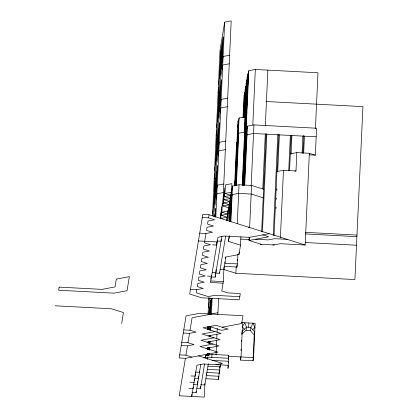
<?xml version="1.0" encoding="UTF-8"?>
<svg xmlns="http://www.w3.org/2000/svg" width="418" height="418" viewBox="0 0 418 418"><rect width="100%" height="100%" fill="white"/><g stroke="black" fill="none" stroke-linecap="round" stroke-linejoin="round"><path stroke-width="0.63" d="M207.558 349.307L207.563 348.225M208.587 343.063L208.592 341.981M209.617 336.824L209.622 335.738M230.888 206.743L231.18 200.306L230.705 209.408M231.217 206.288L231.52 198.221L230.517 221.733M191.867 394.127L191.763 396.436L196.904 365.227L203.425 364L228.484 365.322L228.667 361.277L211.963 360.394M193.126 386.901L193.048 388.635L188.868 388.416M194.156 380.657L194.208 379.502M195.211 373.838L195.107 376.153L190.927 375.934M191.946 392.392L196.12 392.612L196.173 391.457M197.458 383.656L197.406 384.811L193.231 384.591M197.51 382.496L197.562 381.341M198.54 376.257L198.435 378.567L194.856 378.379M199.517 371.168L199.464 372.328L195.29 372.104M196.899 388.599L200.478 388.787L200.583 386.472M205.358 357.923L205.463 355.613L211.989 354.38L228.693 355.263L228.505 359.313L228.677 358.273L207.798 357.165L203.65 357.949M204.898 383.667L204.287 397.1L179.233 395.778L185.404 358.325L218.013 352.175L199.992 346.501L213.034 344.045M206.163 355.812L206.22 354.516M207.349 329.739L207.495 326.5M208.054 314.19L208.796 297.835M212.522 215.751L220.04 50.217L224.67 22.128L231.191 20.9L222.898 203.576M206.92 355.546L207.009 353.612M208.112 329.368L208.227 326.792M208.812 313.918L209.502 306.932L209.178 314.012M213.666 207.056L214.831 181.307L215.348 178.188L214.178 203.937M215.615 164.138L216.78 138.389L217.297 135.27L216.127 161.019M217.564 121.225L218.729 95.476L219.246 92.352L218.076 118.106M219.513 78.307L220.678 52.558L221.195 49.439L220.025 75.188M206.471 373.655L206.382 375.599L218.912 376.263L219.058 373.044M207.291 355.645L207.385 353.576M207.579 349.234L207.647 347.745M208.477 329.462L208.592 326.892M210.876 279.229L210.954 277.495M207.657 355.739L207.751 353.691M207.95 349.302L208.039 347.374M208.995 326.343L208.848 329.562L209.361 326.442M209.549 314.111L210.014 303.813L210.531 300.694L209.914 314.211M214.695 200.812L215.86 175.064L216.378 171.944L215.207 197.693M216.639 157.899L217.809 132.151L218.327 129.026L217.156 154.775M218.588 114.981L219.758 89.233L220.276 86.113L219.105 111.862M220.537 72.068L221.707 46.32L222.224 43.195L221.054 68.944M207.694 359.48L207.798 357.165M208.028 355.755L208.117 353.811M208.321 349.401L208.41 347.332M208.608 342.995L208.676 341.501M211.618 275.128L211.565 276.282L207.391 276.063M214.34 216.79L214.429 214.857L214.12 216.733M208.425 355.295L208.488 353.926M208.686 349.5L208.781 347.452M208.979 343.063L209.042 341.621M209.282 336.438L209.34 335.142M210.285 314.31L211.017 298.217M214.706 216.89L215.458 208.619L215.077 216.989M215.719 194.574L216.89 168.825L217.407 165.7L216.237 191.449M217.668 151.656L218.839 125.907L219.356 122.787L218.186 148.536M219.617 108.743L220.788 82.989L221.305 79.869L220.134 105.618M221.566 65.825L222.737 40.076L223.254 36.956L222.083 62.705M208.791 355.389L208.88 353.398M209.052 349.594L209.146 347.567M209.324 343.68L209.439 341.088M209.637 336.751L209.705 335.262M209.94 330.079L209.998 328.783M210.651 314.404L211.383 298.311M209.559 354.929L209.617 353.633M209.763 350.394L209.883 347.802M210.087 343.272L210.176 341.328M210.379 336.793L210.442 335.497M210.677 330.314L210.855 326.427M212.125 298.41L211.419 313.96L217.94 312.727M215.819 217.114L224.67 22.128M211.576 276.946L215.155 277.139L215.26 274.825M216.843 242.184L216.712 245.073L212.537 244.854M211.827 357.85L211.989 354.38M216.059 269.568L215.928 272.458L212.349 272.264M220.469 218.494L220.72 212.976M221.237 209.852L220.845 218.436L227.366 217.208L227.533 213.53M227.366 217.208L221.357 215.317L221.749 206.732M228.076 209.794L227.883 214.089L221.874 212.198L222.261 203.613L223.447 203.388M215.338 273.09L219.513 273.315L219.565 272.155M221.148 239.514L221.07 241.249L216.895 241.024M216.022 354.997L216.404 346.574M216.461 345.278L216.696 340.095M216.754 338.799L216.963 334.269M217.052 332.326L217.224 328.438M217.856 314.566L218.588 298.478M229.048 204.778L228.907 207.845L222.904 205.954L223.29 197.369M229.592 201.048L229.425 204.726L223.416 202.834L223.808 194.25M230.161 196.7L229.937 201.601L223.933 199.71L224.32 191.13M230.621 194.804L230.454 198.482L224.445 196.591L224.837 188.006M224.962 193.471L225.349 184.887L231.87 183.659L231.483 192.238L224.962 193.471L230.966 195.363L231.107 192.296M205.87 378.718L218.395 379.382L218.541 376.163M290.296 153.834L296.817 152.607L309.346 153.27L305.177 245.026L209.068 214.763L202.808 214.429L189.688 294.016L201.701 297.799L239.284 299.784L240.313 293.54L227.784 292.882L221.78 290.985L223.322 281.627L223.991 266.893M206.9 372.48L219.424 373.138L219.513 371.21M219.659 367.992L219.716 366.701M219.424 373.138L220.114 366.158M224.962 261.955L224.905 263.246L237.429 263.91L237.868 254.249M226.99 217.266L226.854 220.328L232.512 186L239.033 184.772L251.558 185.43L263.575 189.213M207.929 366.236L220.453 366.899L220.542 364.966M225.506 258.183L225.563 256.887M227.591 212.302L227.643 211.08M228.562 207.286L228.395 210.965L221.874 212.198M265.832 101.49L362.944 106.627L354.903 279.558L235.888 273.267L223.876 269.485L225.934 257.002L238.976 254.546L240.517 245.183L228.505 241.4L228.62 238.809M229.414 221.315L230.062 207.067M229.017 238.276L229.106 236.332M229.785 221.435L230.579 203.942M230.146 221.639L230.898 205.118M231.154 203.556L231.347 199.261M230.888 221.791L232.512 186M234.592 186.062L236.567 142.538L237.246 142.413M234.968 184.019L235.115 180.775M235.407 174.275L235.553 171.03M235.82 165.183L235.966 161.933M236.233 156.086L236.384 152.842M236.645 146.995L236.708 145.694M234.989 185.493L237.915 121.068L238.594 120.938L237.884 136.555M235.418 182.687L235.538 180.09M235.83 173.59L235.951 170.993M236.243 164.499L236.389 161.249M236.656 155.402L236.807 152.152M237.069 146.31L237.22 143.06M237.481 136.879L237.68 132.449M237.91 127.385L238.056 124.219M235.355 185.665L237.596 136.294L238.276 136.169M237.863 136.231L238.009 132.976M238.067 131.675L238.542 121.262L237.915 121.068M235.846 181.459L236.024 177.556M236.259 172.347L236.436 168.444M236.677 163.239L236.849 159.331M237.09 154.127L237.267 150.224M237.502 145.015L237.68 141.112M236.034 185.54L239.08 117.98L245.011 116.862M228.113 365.248L227.967 368.446L228.484 365.322M228.432 358.221L228.693 355.263M236.405 185.179L238.762 133.211L244.692 132.093M228.677 358.273L228.494 362.317L228.667 361.277M237.262 223.797L239.033 184.772M235.888 273.267L236.18 266.794M243.041 117.787L244.044 95.617L244.723 95.492L244.608 98.099M243.333 117.557L243.48 114.318M243.772 107.839L243.893 105.252M243.433 117.275L244.561 92.498L245.241 92.368M224.388 266.365L236.917 267.029L237.006 265.096M237.21 260.592L237.267 259.301M243.778 116.356L243.898 113.748M244.19 107.227L244.311 104.62M243.809 117.228L245.073 89.374L245.7 89.572M244.175 115.843L244.321 112.583M244.619 106.062L244.739 103.455M245.032 96.934L245.152 94.327M244.185 117.16L245.591 86.254M244.608 114.506L244.723 111.919M245.021 105.441L245.167 102.201M245.46 95.727L245.58 93.136M244.556 117.259L246.103 83.135L246.782 83.004L246.693 84.938M244.237 132.475L246.62 80.01L247.299 79.885M238.976 254.546L239.091 251.955M245.465 111.982L245.585 109.406M245.878 102.969L245.993 100.393M246.286 93.951L246.401 91.375M242.215 185.137L247.132 76.891L247.811 76.766M245.032 129.758L245.152 127.166M245.444 120.692L245.565 118.101M245.857 111.622L246.003 108.382M246.296 101.908L246.416 99.317M246.709 92.838L246.829 90.246M247.122 83.772L247.237 81.181M242.586 185.279L247.649 73.772L248.329 73.641L243.266 185.148M242.926 184.359L243.135 179.792M243.339 175.226L243.548 170.664M243.783 165.444L243.96 161.536M244.201 156.316L244.368 152.136M244.614 147.188L244.791 143.275M245.026 138.06L245.204 134.147M245.444 128.932L245.622 125.019M245.857 119.799L246.035 115.891M246.27 110.671L246.479 106.109M246.688 101.543L246.892 96.976M247.101 92.415L247.31 87.848M247.513 83.287L247.722 78.72M243.208 185.472L243.448 180.257M243.506 178.951L246.792 106.574M246.85 105.268L247.205 97.441M247.268 96.14L247.623 88.313M247.681 87.012L248.271 73.97M240.517 245.183L240.899 236.76M243.6 185.545L248.814 70.684L255.335 69.456L317.978 72.769L315.444 128.514M244.363 185.132L246.897 129.267L247.414 126.142L253.935 124.914L316.578 128.227L315.35 155.162L309.168 154.832M244.729 185.247L247.414 126.142M241.322 322.565L255.137 323.297L253.574 357.63L253.062 360.75L240.533 360.091L240.679 356.873M240.972 350.436L241.029 349.145M241.379 341.422L241.437 340.132M242.607 322.633L241.045 356.967L240.533 360.091M252.817 124.883L255.335 69.456M251.161 185.963L253.935 124.914M249.206 237.293L249.06 240.486L261.072 244.269L273.602 244.932L280.123 243.699L305.177 245.026M249.64 227.711L251.558 185.43M248.673 327.257L248.872 322.968M253.062 360.75L254.228 335.001L254.745 331.882L250.763 327.367L246.589 327.148L242.215 331.218L241.803 333.716M265.331 125.865L267.865 70.119M262.807 188.847L265.289 134.121L266.104 133.964L266.856 134.204L262.42 231.933M261.668 231.692L266.104 133.964M273.262 235.115L277.818 134.779L278.634 134.627L279.386 134.862L277.73 171.349M274.046 235.616L278.634 134.627M276.042 208.488L276.099 207.182M276.455 199.365L276.512 198.064M276.868 190.242L276.93 188.941M280.384 237.894L283.456 170.298L295.986 170.957L296.817 152.607M288.739 170.857L290.348 135.442L291.163 135.291L291.91 135.526L291.064 154.2M289.554 170.706L291.163 135.291M302.099 153.192L302.872 136.106L303.687 135.954L304.44 136.19L303.667 153.275M302.914 153.04L303.687 135.954M207.297 349.239L207.37 348.173M208.321 342.995L208.399 341.929M231.227 204.658L231.41 201.993M121.648 323.475L123.446 312.549L111.434 308.766L55.056 305.788M218.483 84.551L223.113 56.461L229.634 55.233M218.091 93.136L222.721 65.046L229.242 63.818M216.534 127.464L221.164 99.379L227.685 98.146M216.143 136.049L220.772 107.959L227.293 106.731M214.586 170.382L219.215 142.292L225.736 141.065M214.194 178.967L218.823 150.877L225.344 149.649M191.925 357.097L185.921 355.201L187.463 345.843L193.983 344.61L187.98 342.718L181.715 342.389M187.98 342.718L189.521 333.355L196.042 332.127L190.033 330.236L183.774 329.906M190.033 330.236L192.092 317.753L211.66 314.064M202.291 217.553L208.556 217.882L214.565 219.774L208.039 221.002L207.527 224.126L213.535 226.018L207.014 227.246L206.497 230.365L212.506 232.256L205.985 233.484L204.439 242.848L210.447 244.739L203.927 245.972L203.409 249.091L209.418 250.983L202.897 252.211L202.38 255.335L208.389 257.227L201.868 258.455L201.356 261.574L207.359 263.465L200.839 264.698L200.326 267.818L206.33 269.709L199.809 270.937L199.297 274.056L205.301 275.948L198.78 277.181L198.268 280.3L204.271 282.192L197.751 283.42L197.239 286.544L203.242 288.436L196.721 289.664L196.209 292.783L208.221 296.566L214.742 295.338L239.801 296.665M208.556 217.882L209.068 214.763M212.637 213.3L217.266 185.211L223.787 183.983M213.19 216.137L216.874 193.795L223.395 192.562M208.739 299.131L208.943 297.882M238.464 121.727L239.08 117.98M208.347 307.711L209.925 298.138M244.723 95.492L244.671 95.816L244.044 95.617M246.782 83.004L246.73 83.328L246.103 83.135M248.078 75.151L248.814 70.684M238.762 133.211L238.223 136.493L237.596 136.294M196.12 392.612L200.786 364.297M215.155 277.139L221.88 236.327M205.05 358.142L205.463 355.613M209.794 330.032L210.306 326.907M227.8 220.798L232.121 194.584L238.641 193.351L251.171 194.015L263.183 197.798M200.478 388.787L204.548 364.088M219.513 273.315L225.636 236.18M231.07 204.073L231.238 203.033M208.336 363.738L204.841 384.962L200.666 384.743M228.505 241.4L229.43 235.778M246.51 137.846L247.022 134.727L253.543 133.499L316.186 136.811M218.395 379.382L218.912 376.263M220.453 366.899L220.866 364.402M236.917 267.029L237.429 263.91M269.14 233.678L249.572 237.367L249.06 240.486L268.622 236.797L262.619 234.906M241.703 334.337L246.071 330.267L246.589 327.148L244.692 322.748L242.409 326.928L244.399 329.185M254.228 335.001L250.251 330.492L250.763 327.367L253.047 323.187L254.938 327.592L252.754 329.624M276.935 171.526L283.456 170.298M294.8 171.181L295.986 170.957M224.445 196.591L230.966 195.363M223.933 199.71L230.454 198.482M223.416 202.834L229.937 201.601M222.904 205.954L229.425 204.726M221.357 215.317L227.883 214.089M260.289 244.227L261.856 244.311M272.818 244.891L274.386 244.974M222.125 327.21L241.693 323.522L242.978 315.721L199.13 313.401L186.088 315.862L179.144 357.991L185.404 358.325M215.092 331.563L202.051 334.019L220.072 339.693L207.025 342.154M208.054 335.91L221.101 333.454L203.08 327.775L216.122 325.319L228.134 329.102L221.613 330.33L209.601 326.547M214.063 337.801L201.021 340.262L219.042 345.937L206.001 348.393M215.954 364.663L222.475 363.43L198.451 355.864M248.496 227.24L249.781 227.308M305.621 232.361L357.108 235.083M305.474 233.928L356.852 236.645M199.72 233.155L205.985 233.484M249.572 237.367L224.518 236.039L217.997 237.267L210.536 282.521L223.066 283.185M287.161 239.352L274.631 238.688L268.11 239.916L255.581 239.258M240.7 239.112L249.154 239.556M305.083 242.513L356.465 245.23M198.435 240.956L217.224 241.949M220.296 269.296L223.876 269.485M210.792 280.964L223.322 281.627M190.462 289.334L196.721 289.664M246.071 330.267L250.251 330.492M183.256 333.026L189.521 333.355M181.198 345.508L187.463 345.843M228.521 356.308L253.574 357.63M179.656 354.872L185.921 355.201M207.412 369.355L219.941 370.019M189.897 382.172L194.077 382.392M247.132 76.891L247.759 77.09M309.346 153.27L315.35 155.162M236.567 142.538L237.194 142.737M59.157 287.114L58.64 290.233L114.004 293.159L127.046 290.703L129.361 276.659L116.319 279.12L115.034 286.92L101.992 289.376L59.157 287.114"/></g></svg>
